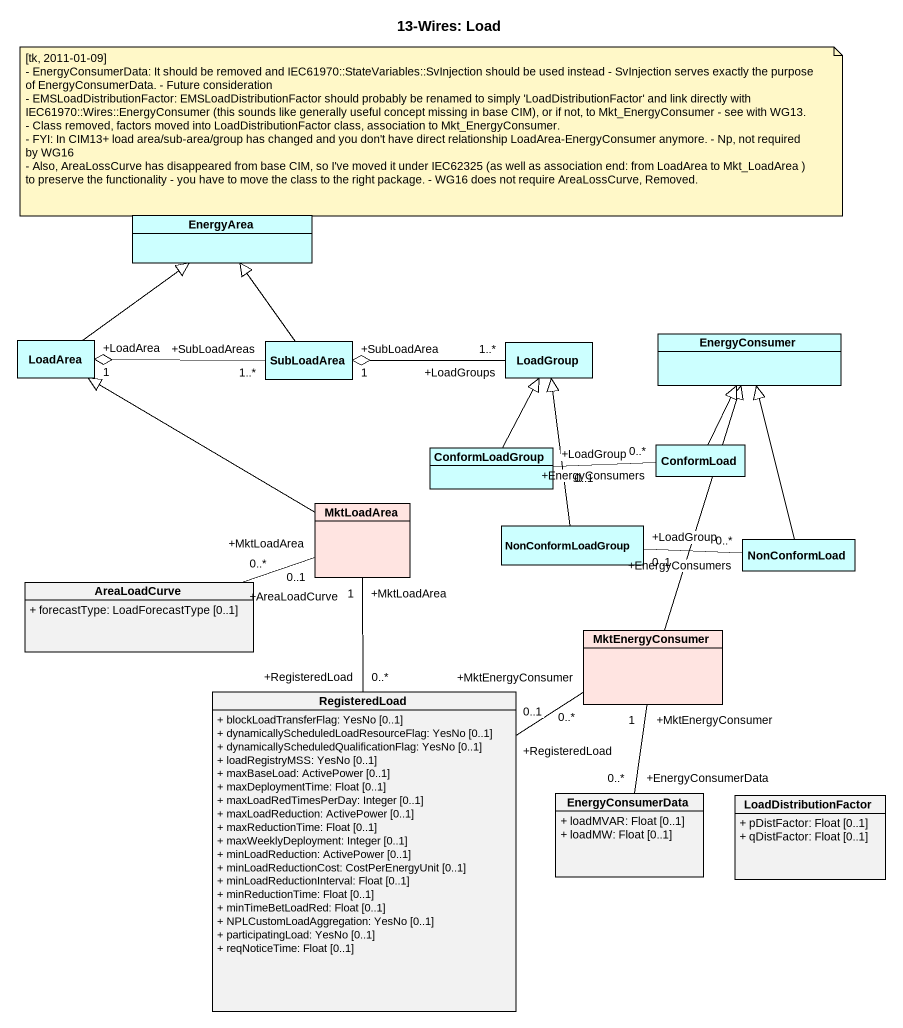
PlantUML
@startuml
title 13-Wires: Load
hide circle
hide empty members
skinparam classAttributeIconSize 0
class EnergyArea #CCFFFF
class LoadArea #CCFFFF
class SubLoadArea #CCFFFF
class LoadGroup #CCFFFF
class EnergyConsumer #CCFFFF
class ConformLoadGroup #CCFFFF
class ConformLoad #CCFFFF
class MktLoadArea #FFE4E1
class NonConformLoadGroup #CCFFFF
class AreaLoadCurve {
  + forecastType: LoadForecastType [0..1]
}
class NonConformLoad #CCFFFF
class MktEnergyConsumer #FFE4E1
class RegisteredLoad {
  + blockLoadTransferFlag: YesNo [0..1]
  + dynamicallyScheduledLoadResourceFlag: YesNo [0..1]
  + dynamicallyScheduledQualificationFlag: YesNo [0..1]
  + loadRegistryMSS: YesNo [0..1]
  + maxBaseLoad: ActivePower [0..1]
  + maxDeploymentTime: Float [0..1]
  + maxLoadRedTimesPerDay: Integer [0..1]
  + maxLoadReduction: ActivePower [0..1]
  + maxReductionTime: Float [0..1]
  + maxWeeklyDeployment: Integer [0..1]
  + minLoadReduction: ActivePower [0..1]
  + minLoadReductionCost: CostPerEnergyUnit [0..1]
  + minLoadReductionInterval: Float [0..1]
  + minReductionTime: Float [0..1]
  + minTimeBetLoadRed: Float [0..1]
  + NPLCustomLoadAggregation: YesNo [0..1]
  + participatingLoad: YesNo [0..1]
  + reqNoticeTime: Float [0..1]
}
class EnergyConsumerData {
  + loadMVAR: Float [0..1]
  + loadMW: Float [0..1]
}
class LoadDistributionFactor {
  + pDistFactor: Float [0..1]
  + qDistFactor: Float [0..1]
}
LoadArea -up-|> EnergyArea
LoadArea "+LoadArea\n1" o-right- "+SubLoadAreas\n1..*" SubLoadArea
SubLoadArea -up-|> EnergyArea
SubLoadArea "+SubLoadArea\n1" o-right- "+LoadGroups\n1..*" LoadGroup
ConformLoadGroup -up-|> LoadGroup
ConformLoadGroup "+LoadGroup\n0..1" -right- "+EnergyConsumers\n0..*" ConformLoad
ConformLoad -up-|> EnergyConsumer
MktLoadArea -left-|> LoadArea
NonConformLoadGroup -up-|> LoadGroup
NonConformLoadGroup "+LoadGroup\n0..1" -right- "+EnergyConsumers\n0..*" NonConformLoad
AreaLoadCurve "+AreaLoadCurve\n0..*" -right- "+MktLoadArea\n0..1" MktLoadArea
NonConformLoad -up-|> EnergyConsumer
MktEnergyConsumer -up-|> EnergyConsumer
RegisteredLoad "+RegisteredLoad\n0..*" -up- "+MktLoadArea\n1" MktLoadArea
RegisteredLoad "+RegisteredLoad\n0..1" -up- "+MktEnergyConsumer\n0..*" MktEnergyConsumer
EnergyConsumerData "+EnergyConsumerData\n0..*" -up- "+MktEnergyConsumer\n1" MktEnergyConsumer
note as N1
  [tk, 2011-01-09]
  - EnergyConsumerData: It should be removed and IEC61970::StateVariables::SvInjection should be used instead - SvInjection serves exactly the purpose of EnergyConsumerData. - Future consideration
  - EMSLoadDistributionFactor: EMSLoadDistributionFactor should probably be renamed to simply 'LoadDistributionFactor' and link directly with IEC61970::Wires::EnergyConsumer (this sounds like generally useful concept missing in base CIM), or if not, to Mkt_EnergyConsumer - see with WG13. - Class removed, factors moved into LoadDistributionFactor class, association to Mkt_EnergyConsumer.
  - FYI: In CIM13+ load area/sub-area/group has changed and you don't have direct relationship LoadArea-EnergyConsumer anymore. - Np, not required by WG16
  - Also, AreaLossCurve has disappeared from base CIM, so I've moved it under IEC62325 (as well as association end: from LoadArea to Mkt_LoadArea ) to preserve the functionality - you have to move the class to the right package. - WG16 does not require AreaLossCurve, Removed.
end note
@enduml
